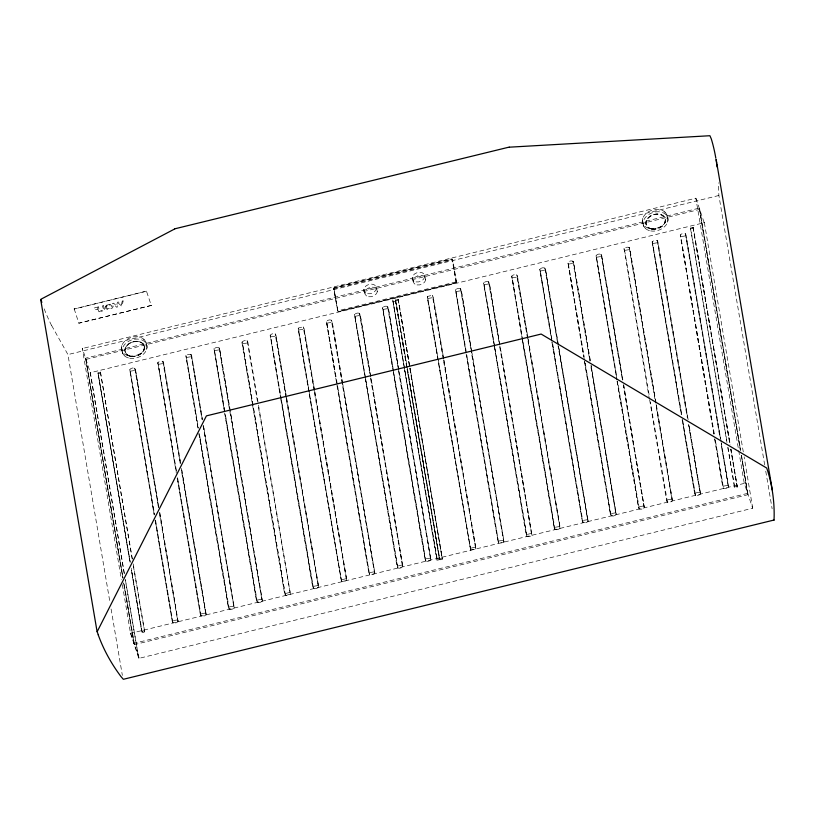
<?xml version="1.0" encoding="UTF-8"?>
<svg xmlns="http://www.w3.org/2000/svg" width="815" height="815" viewBox="0 0 815 815"><rect width="100%" height="100%" fill="white"/><g stroke="black" fill="none" stroke-linecap="round" stroke-linejoin="round"><path stroke-width="0.61" stroke-dasharray="4.08 3.06" d="M51.712 325.654L67.93 354.576L110.025 602.764M151.356 305.472L78.821 323.117M85.881 359.12L123.065 577.876M100.663 372.363L97.963 372.771L130.247 562.055M158.894 507.368L135.555 369.939C135.514 366.149 127.507 368.431 130.308 371.599L154.493 514.02M131.327 570.031L141.759 631.513C141.841 633.489 145.814 632.297 144.347 630.637L133.049 564.143M180.624 463.022L163.652 363.072C163.611 359.283 155.604 361.565 158.405 364.733L176.437 470.927M191.331 354.953C189.61 353.323 184.119 355.004 186.503 357.866L198.381 427.834M155.023 519.97L172.209 621.173C172.25 624.962 180.258 622.67 177.456 619.502L159.21 512.064M230.238 410.556L219.846 349.34C219.795 345.55 211.788 347.832 214.6 351L224.991 412.217M177.171 478.12L200.296 614.306C200.347 618.096 208.345 615.804 205.543 612.636L181.358 470.214M285.281 595.296L242.106 341.903L241.943 342.585L284.588 593.707L285.933 595.52L290.425 594.033L247.933 342.473C247.892 338.683 239.885 340.965 242.687 344.134L253.088 405.35M198.901 433.774L228.394 607.44C228.445 611.23 236.442 608.948 233.64 605.769L203.088 425.868M280.849 399.442L312.675 586.841C312.685 590.08 318.105 588.715 318.675 586.729L276.03 335.607C275.99 331.817 267.982 334.099 270.784 337.267L281.185 398.484M224.665 413.164L256.491 600.573C256.531 604.363 264.539 602.081 261.737 598.903L218.96 347.557M341.658 581.757L298.29 328.17L341.526 581.523L346.212 580.789L346.772 579.862L304.127 328.74L302.783 326.927L298.687 327.925L298.127 328.853L308.732 391.322M290.415 594.278L258.009 404.637M342.616 383.091L332.225 321.874C332.174 318.084 324.166 320.366 326.978 323.535L369.623 574.657L370.214 574.921L374.309 573.923L374.869 572.996L342.83 384.344M318.512 587.411L275.154 333.824M456.441 281.766L455.544 282.774L338.52 311.381L337.756 311.33L337.502 310.311L333.844 287.889L337.828 311.279L338.643 311.646L455.666 283.039L456.441 281.766L452.702 259.73L451.418 258.956L334.395 287.552L333.62 288.826L338.001 311.595M370.713 376.224L360.312 315.008C360.271 311.218 352.263 313.5 355.065 316.668L365.466 377.895M346.609 580.545L303.241 326.958M398.81 369.358L388.409 308.141C388.368 304.352 380.361 306.634 383.162 309.802L393.564 371.029M374.696 573.678L331.338 320.091M407.001 367.667L395.56 300.297L394.98 299.94L392.861 300.694L437.451 560.414L439.662 559.385L407.276 368.675M398.352 299.614L395.652 300.012L407.276 367.606M397.842 568.024L354.484 314.437L396.966 566.242C397.007 570.031 405.014 567.749 402.213 564.581L370.591 378.425M470.775 550.196L427.417 296.609L470.652 549.962L475.339 549.229L475.899 548.301L433.244 297.18L431.909 295.366L427.814 296.375L427.254 297.302L437.859 359.761M393.227 371.976L425.053 559.375C425.104 563.165 433.101 560.883 430.3 557.715L387.532 306.359M439.56 559.813L407.072 369.113M439.458 558.754C439.53 560.74 443.503 559.548 442.036 557.888L398.066 299.278M456.217 282.703L452.06 258.997M471.742 351.54L461.341 290.313C461.3 286.523 453.293 288.816 456.094 291.984L498.739 543.096L499.34 543.361L503.426 542.362L503.986 541.435L471.956 352.783M499.829 344.674L489.438 283.457C489.397 279.657 481.39 281.949 484.192 285.118L494.593 346.334M475.726 548.984L432.368 295.407M522.354 340.415L554.18 527.814C554.2 531.064 559.589 529.699 560.18 527.702L517.535 276.591C517.484 272.801 509.487 275.083 512.289 278.251L522.68 339.468M503.823 542.118L471.62 353.73M558.357 344.684L545.622 269.724C545.581 265.935 537.574 268.216 540.386 271.385L551.837 338.846M526.969 536.464L483.601 282.876L526.082 534.681C526.133 538.471 534.131 536.189 531.329 533.02L499.717 346.864M590.274 360.301L573.719 262.858C573.678 259.068 565.671 261.35 568.473 264.518L584.172 356.97M560.017 528.395L516.649 274.808M622.823 379.678L601.816 255.992C601.776 252.202 593.768 254.484 596.57 257.652L616.731 376.336M551.938 342.3L582.277 520.948C582.317 524.738 590.325 522.456 587.523 519.287L558.03 345.631M656.004 402.793L629.914 249.125C629.863 245.335 621.865 247.617 624.667 250.786L649.28 395.713M584.487 361.666L610.374 514.082C610.415 517.882 618.422 515.589 615.62 512.421L590.793 366.251M688.135 419.664L658 242.259C657.96 238.469 649.952 240.751 652.764 243.919L681.829 415.079M617.036 381.033L638.461 507.225C638.512 511.015 646.509 508.723 643.707 505.555L623.343 385.617M721.112 441.536L686.098 235.392C686.057 231.603 678.049 233.885 680.851 237.053L714.378 434.456M649.687 400.002L666.558 500.359C666.609 504.149 674.606 501.857 671.805 498.688L655.892 404.994M693.249 227.538L690.56 227.945L727.102 442.331M682.135 419.776L694.655 493.493C694.696 497.282 702.703 495 699.902 491.822L688.441 424.36M723.16 487.869C724.881 489.499 730.372 487.818 727.999 484.956L720.99 443.727M727.815 447.537L734.356 486.687C734.427 488.674 738.4 487.482 736.933 485.822L730.76 449.432M130.583 633.112L138.815 658.398L752.714 508.224L744.278 483.387L695.847 198.188L82.152 348.576M747.732 493.646L741.202 455.463M122.851 577.845L85.636 358.193L698.801 208.233L699.504 208.65M74.185 308.834L78.851 323.26L151.305 305.401M134.108 644.115L134.801 644.533L747.671 494.756L741.416 455.493M764.684 464.937L718.871 195.488L718.504 182.855M105.369 306.715L105.318 307.051A3.892 2.649 -9.6 0 0 105.553 308.019L105.97 308.559A3.555 2.425 -9.6 0 0 107.845 309.343L111.859 308.365A3.627 2.476 -9.6 0 0 112.99 306.196M106.419 306.695L106.887 308.121A2.618 1.783 -9.6 0 0 108.283 308.691L111.085 307.999A2.628 1.793 -9.6 0 0 111.91 306.888L111.441 305.462A2.608 1.783 -9.6 0 0 110.045 304.902L107.254 305.584M85.585 358.396L122.78 578.151M178.037 621.743L159.74 512.36M206.134 614.877L181.47 468.014M234.231 608.01L203.628 426.163M262.318 601.144L230.451 411.809M402.793 566.812L370.927 377.477M430.89 559.946L399.014 370.611M442.351 559.131L410.067 367.993M531.92 535.251L500.043 345.917M588.104 521.529L558.57 345.927M616.201 514.662L591.12 365.303M644.298 507.796L623.669 384.67M672.395 500.93L656.218 404.036M700.482 494.063L688.981 424.656M728.579 487.197L721.316 442.779M737.249 487.054L730.963 448.994M747.966 494.573L741.487 455.188M395.56 300.297L407.133 367.789M623.913 249.237L624.076 248.555L649.372 399.156M690.458 228.22L726.96 442.514M121.781 345.662C120.62 349.421 122.087 353.965 125.184 356.389M642.75 218.339C641.578 222.108 643.045 226.651 646.142 229.076M667.587 222.179C668.748 218.41 667.281 213.876 664.184 211.442M146.618 349.492C147.79 345.723 146.323 341.19 143.226 338.765M363.877 289.233L364.713 293.339L366.088 295.59M377.314 291.689L376.479 287.573L375.094 285.321M412.247 277.406L413.083 281.521L414.468 283.773M425.685 279.861L424.849 275.755L423.474 273.504M124.349 573.689L90.353 372.669L82.254 348.148L121.354 579.424M333.62 288.826L334.517 287.817L451.541 259.221L452.305 259.262L452.559 260.291L456.298 282.326M124.186 573.179L90.159 372.761L704.354 222.658L703.722 222.668M138.764 658.265L125.255 579.445M106.48 305.207L110.453 304.24A3.596 2.455 -9.6 0 1 112.582 305.279A3.892 2.649 -9.6 0 1 113.03 306.196M718.871 195.488L67.93 354.576M334.109 288.683L452.325 259.791M86.033 359.374L699.545 209.435L740.56 450.481M455.952 281.919L337.736 310.8M98.299 373.606L100.805 373.239M393.197 301.53L395.703 301.173M395.988 300.847L398.494 300.49L409.792 366.984M130.329 371.192L135.453 370.346L158.793 507.765M158.426 364.325L163.55 363.48L180.309 462.176M186.523 357.459L191.647 356.613L202.466 420.326M690.896 228.781L693.402 228.424L730.046 444.226M214.62 350.593L219.744 349.747L262.389 600.859M242.707 343.726L247.831 342.881M270.804 336.86L275.928 336.014L286.33 397.231M298.901 329.994L304.026 329.148L314.417 390.365M326.998 323.127L332.123 322.282L374.768 573.403M355.085 316.261L360.21 315.415L370.611 376.632M383.182 309.394L388.307 308.549L398.708 369.765M428.028 298.443L433.152 297.587L443.543 358.804M456.115 291.576L461.239 290.721L503.884 541.843M484.212 284.71L489.336 283.854L499.738 345.081M512.309 277.844L517.433 276.998L527.825 338.215M540.406 270.977L545.53 270.132L558.255 345.091M568.493 264.111L573.617 263.265L590.172 360.709M596.59 257.245L601.715 256.399L622.721 380.085M624.687 250.378L629.812 249.533L655.912 403.201M652.784 243.512L657.909 242.666L688.033 420.071M680.871 236.645L685.996 235.8L721.01 441.944M177.436 619.909L172.301 620.765L155.329 520.816M205.523 613.043L200.398 613.899L177.273 477.712M233.62 606.177L228.495 607.032L199.003 433.366M261.717 599.31L256.593 600.166L224.981 414.01M289.814 592.444L284.853 593.656M317.901 585.577L312.777 586.433L270.193 335.036L280.645 398.189M345.998 578.721L341.047 579.923M374.095 571.855L368.971 572.701L337.145 385.301M402.192 564.989L397.231 566.191M144.337 630.891L141.83 631.258L131.388 569.777M430.279 558.122L425.155 558.968L382.571 307.571L393.024 370.723M475.125 547.16L470.173 548.373M503.222 540.294L498.087 541.14L466.475 354.994M531.309 533.428L526.358 534.64M559.406 526.561L554.282 527.407L511.698 276.01L522.14 339.172M587.503 519.695L582.379 520.551L552.04 341.893M615.6 512.829L610.466 513.684L584.589 361.259M643.687 505.962L638.563 506.818L617.138 380.625M671.784 499.096L666.66 499.952M439.234 558.825L436.728 559.182L392.871 300.552L437.166 560.394M442.025 558.143L439.519 558.499M699.881 492.229L694.757 493.085L682.236 419.368M727.978 485.363L722.844 486.219L714.786 438.745M744.278 483.387L130.685 633.337M736.923 486.076L734.417 486.433M747.579 493.391L134.057 643.33L123.707 582.868M146.466 291.169L74.073 309.017L146.466 291.169L151.325 305.554M139.151 657.98L130.522 633.367L122.27 584.182M752.714 508.224L744.136 456.899M466.17 354.148L497.996 541.547L498.872 543.33M337.043 385.709L368.869 573.108L369.745 574.891M470.601 550.003L438.073 361.014M341.475 581.564L308.946 392.575M699.148 208.253L740.346 450.451M692.964 227.212L729.904 444.409M685.221 233.61L685.823 235.433M657.124 240.476L687.381 418.115M629.027 247.342L629.638 249.166M734.529 486.657L734.855 487.645M600.94 254.209L601.541 256.032M714.684 439.153L722.752 486.626L723.628 488.409M572.843 261.075L589.948 361.249M695.531 495.276L682.889 421.324M544.746 267.941L545.357 269.765M667.444 502.132L650.339 401.958M639.347 508.998L617.576 381.339M488.562 281.674L498.872 341.872M610.639 514.041L611.25 515.864M460.465 288.541L471.416 352.488M582.552 520.907L583.153 522.731M555.066 529.597L522.894 340.721M395.275 299.961L406.858 367.86M359.435 313.225L369.745 373.423M439.621 558.723L439.957 559.711M425.939 561.158L393.767 372.272M247.057 340.69L247.658 342.514M190.863 354.423L191.749 356.206L202.568 419.919M313.561 588.624L281.389 399.737M162.776 361.289L180.298 463.969M285.464 595.49L253.302 406.603M134.679 368.156L135.28 369.979M257.367 602.356L225.205 413.47M100.367 372.027L132.203 559.121M229.28 609.223L199.441 434.079M201.183 616.079L177.293 475.929M172.474 621.122L173.086 622.945M142.258 632.471L131.317 568.33M134.455 644.512L123.921 582.888M695.959 198.31L704.252 222.903M693.076 227.334L730.108 443.971M657.308 240.67L657.736 242.3M695.358 495.082L694.93 493.442M667.261 501.948L666.833 500.308M573.016 261.269L573.444 262.899M639.164 508.805L638.736 507.175M516.832 275.001L517.26 276.631M488.735 281.868L489.163 283.498M554.883 529.404L554.455 527.774M460.638 288.734L461.066 290.364M432.551 295.59L432.979 297.231M498.688 543.136L498.26 541.506M398.178 299.4L409.853 366.73M395.387 300.083L395.774 300.918M387.706 306.552L388.134 308.192M359.619 313.418L360.036 315.059M437.054 560.272L436.83 559.406M425.756 560.965L425.328 559.324M331.522 320.285L331.95 321.915M303.424 327.151L303.852 328.781M369.572 574.697L369.144 573.057M275.327 334.018L275.755 335.648M313.378 588.43L312.95 586.79M219.143 347.75L219.571 349.38M257.194 602.163L256.766 600.523M162.949 361.483L163.377 363.113M229.096 609.029L228.669 607.389M200.999 615.895L200.572 614.255M100.479 372.149L132.346 558.937M142.146 632.348L141.932 631.482M765.754 471.202L772.131 508.764M704.354 222.658L743.29 451.887M699.749 209.404L740.641 450.175M730.902 449.248L737.29 486.881M727.958 447.353L734.773 487.502M721.224 443.187L728.641 486.912M685.344 233.844L719.93 437.482M715.438 440.701L723.496 488.175M713.94 433.743L680.27 234.822L713.838 434.151M688.879 425.063L700.554 493.778M681.391 414.377L652.173 241.688L681.289 414.784M656.116 404.444L672.457 500.644M629.16 247.577L654.832 398.739M623.567 385.077L644.359 507.511M601.062 254.443L622.283 379.372M616.924 379.382L595.979 255.421L616.823 379.79M591.018 365.711L616.262 514.377M585.241 363.215L611.118 515.64M584.375 360.006L567.892 262.287L583.632 356.664M558.469 346.334L588.175 521.243M544.878 268.166L557.817 344.378M552.682 343.849L583.031 522.507M551.826 340.639L539.795 269.154L551.724 341.047M528.039 339.458L560.078 528.11M499.941 346.324L531.981 534.976M494.797 347.587L526.836 536.239M465.63 349.992L455.514 289.743L465.956 352.895M443.757 360.057L475.797 548.709M410.006 368.248L442.392 558.958M407.49 368.859L439.876 559.569M407.215 368.92L439.601 559.64M398.912 371.019L430.952 559.671M370.825 377.885L402.865 566.537M365.68 379.138L397.71 567.79M336.931 384.048L326.387 321.304L336.829 384.456M314.631 391.618L346.67 580.27M286.534 398.484L318.573 587.126M247.179 340.925L257.795 403.384M224.125 409.018L214.009 348.769L224.451 411.921M203.312 425.328L234.292 607.725M190.995 354.657L202.028 419.623M198.157 428.374L185.912 355.635L197.841 427.529M181.378 468.421L206.195 614.591M176.213 471.467L157.815 362.502L176.325 473.128M159.648 512.767L178.098 621.458M134.801 368.39L158.355 507.062M155.563 520.276L172.953 622.721M154.269 514.571L129.728 369.368L154.167 514.978M133.191 563.949L144.703 631.707M130.105 562.248L97.973 372.618L130.043 562.503M125.418 579.954L138.632 657.746M123.636 583.173L133.854 643.361M111.095 609.019L122.362 675.38M106.459 306.817A2.618 1.783 -9.6 0 1 107.295 305.696M105.41 306.837A3.555 2.425 -9.6 0 1 106.531 305.319M51.61 325.613A213.948 86.044 43.8 0 1 46.883 315.425A208.895 83.986 43.8 0 1 44.183 308.854M122.26 301.061L121.404 304.759L118.399 301.998L117.452 302.233L116.576 305.941L113.601 303.17L112.602 303.414L117.014 307.459L118.226 303.007L121.812 306.277L123.259 300.816L122.26 301.061M98.381 306.898L94.662 307.805L94.856 308.406L97.576 307.744L98.014 309.048L95.294 309.71L95.487 310.311L98.218 309.649L98.941 311.829L99.939 311.585L98.381 306.898M103.413 305.666L102.415 305.91L103.77 309.995L100.622 310.76L100.826 311.371L104.972 310.352L103.413 305.666M368.655 296.731A6.428 4.676 -18.4 0 0 377.314 290.435A6.428 4.676 -18.4 0 0 367.3 288.704A6.428 4.676 -18.4 0 0 368.655 296.731M367.667 293.736A6.428 4.676 -18.4 0 0 376.326 287.44A6.428 4.676 -18.4 0 0 366.302 285.708A6.428 4.676 -18.4 0 0 367.667 293.736M417.036 284.914A6.428 4.676 -18.4 0 0 425.695 278.608A6.428 4.676 -18.4 0 0 415.67 276.876A6.428 4.676 -18.4 0 0 417.036 284.914M416.037 281.919A6.428 4.676 -18.4 0 0 424.697 275.623A6.428 4.676 -18.4 0 0 414.672 273.881A6.428 4.676 -18.4 0 0 416.037 281.919M129.768 358.243A12.765 9.291 -18.4 0 0 146.965 345.733A12.765 9.291 -18.4 0 0 127.059 342.29A12.765 9.291 -18.4 0 0 129.768 358.243M128.984 355.88A12.765 9.291 -18.4 0 0 146.18 343.37A12.765 9.291 -18.4 0 0 126.274 339.926A12.765 9.291 -18.4 0 0 128.984 355.88M650.727 230.93A12.765 9.291 -18.4 0 0 667.923 218.42A12.765 9.291 -18.4 0 0 648.017 214.977A12.765 9.291 -18.4 0 0 650.727 230.93M649.942 228.567A12.765 9.291 -18.4 0 0 667.139 216.057A12.765 9.291 -18.4 0 0 647.232 212.613A12.765 9.291 -18.4 0 0 649.942 228.567M130.879 356.338A9.994 7.274 -18.4 0 0 144.326 346.558A9.923 7.223 -18.4 0 0 128.76 343.787A9.994 7.274 -18.4 0 0 130.879 356.338M144.326 346.558A9.994 7.274 -18.4 0 0 128.75 343.859A9.923 7.223 -18.4 0 0 130.869 356.175A9.923 7.223 -18.4 0 0 144.224 346.457M130.94 356.399A9.923 7.223 -18.4 0 0 144.296 346.681A9.923 7.223 -18.4 0 0 128.831 344.012A9.923 7.223 -18.4 0 0 130.94 356.399M651.837 229.025A9.994 7.274 -18.4 0 0 665.284 219.235A9.994 7.274 -18.4 0 0 649.718 216.546A9.994 7.274 -18.4 0 0 651.837 229.025M651.898 229.086A9.923 7.223 -18.4 0 0 665.254 219.367A9.923 7.223 -18.4 0 0 649.789 216.688A9.923 7.223 -18.4 0 0 651.898 229.086M651.827 228.862A9.923 7.223 -18.4 0 0 665.183 219.143A9.923 7.223 -18.4 0 0 649.718 216.474A9.923 7.223 -18.4 0 0 651.827 228.862"/><path stroke-width="1.22" d="M98.218 634.844A315.945 215.333 -9.6 0 0 120.997 676.582L123.33 679.303L774.046 520.031M774.016 520.194L774.138 516.965A315.945 215.333 -9.6 0 0 767.771 471.213L766.711 468.055L541.14 334.058L206.409 415.874L97.189 631.676L98.269 634.834M509.375 147.179L709.906 135.728L711.281 138.856A210.596 108.477 -68.8 0 1 715.825 158.232M174.868 228.801L509.202 147.097M174.685 228.964L40.995 299.207L41.82 302.457M716.191 159.669L772.314 490.121M40.75 299.91L97.117 631.819M716.752 164.426L717.098 166.943M716.028 159.445A210.596 108.477 -68.8 0 1 716.599 163.153"/></g></svg>
